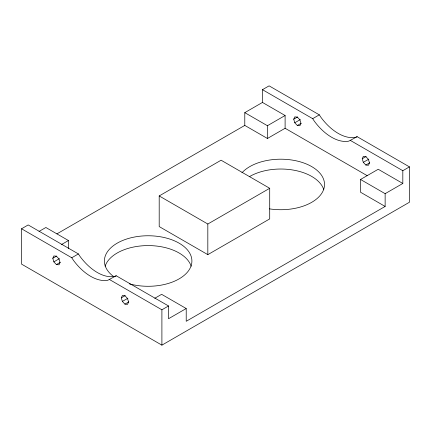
<?xml version="1.0" encoding="UTF-8"?>
<svg xmlns="http://www.w3.org/2000/svg" width="431" height="431" viewBox="0 0 431 431"><rect width="100%" height="100%" fill="white"/><g stroke="black" fill="none" stroke-linecap="round" stroke-linejoin="round"><path stroke-width="0.65" d="M52.797 258.293L53.859 255.944L56.418 256.197L58.982 258.907L60.044 262.479L58.982 264.823L56.418 264.569L53.859 261.865L52.797 258.293L56.666 256.057M121.316 297.853L122.377 295.504L124.936 295.758L127.501 298.462L128.562 302.034L127.501 304.383L124.936 304.13L122.377 301.425L121.316 297.853L125.184 295.618M293.716 119.198L294.777 116.855L297.336 117.108L299.901 119.813L300.962 123.385L299.901 125.733L297.336 125.48L294.777 122.77L293.716 119.198L297.584 116.968M362.234 158.759L363.295 156.41L365.854 156.663L368.419 159.373L369.48 162.945L368.419 165.288L365.854 165.035L363.295 162.331L362.234 158.759L366.097 156.523M367.164 175.643L285.106 128.271L285.106 115.508L262.468 102.438L262.468 89.675L269.1 85.85L319.312 114.84L321.036 117.469A43.763 25.267 60 0 0 355.419 137.317L357.143 136.681L409.45 166.878L409.45 202.231L161.9 345.15L21.55 264.122L21.55 228.769L28.182 224.939L78.394 253.929L80.118 256.564A43.763 25.267 60 0 0 114.501 276.411L116.225 275.775L168.532 305.972L168.532 318.73L186.214 308.526L186.214 321.284L385.136 206.438L385.136 193.675L360.537 179.474L360.537 192.231L385.136 206.438M39.016 231.442L45.864 227.493L68.448 240.53L68.448 248.59M56.914 233.871L244.786 125.405L244.786 112.647L262.468 102.438M61.606 244.485L68.448 240.53M244.786 112.647L267.425 125.717L285.106 115.508M159.195 195.943L221.087 160.213L269.709 188.288L269.709 218.91L207.823 254.646L159.195 226.571L159.195 195.943L207.823 224.018L269.709 188.288M244.786 125.405L267.425 138.475L285.106 128.271M53.859 261.865L59.381 258.675M294.777 122.77L300.299 119.581M56.418 264.569L60.286 262.339M297.336 125.48L301.204 123.244M21.55 228.769L71.761 257.76L78.394 253.929M262.468 89.675L312.68 118.665L319.312 114.84M71.761 257.76L73.486 260.389A43.763 25.267 60 0 0 107.869 280.242L116.225 275.775M312.68 118.665L314.404 121.294A43.763 25.267 60 0 0 348.787 141.147L357.143 136.681M122.377 301.425L127.899 298.236M363.295 162.331L368.817 159.141M124.936 304.13L128.804 301.894M365.854 165.035L369.723 162.805M154.783 298.279L161.625 294.33L186.214 308.526M360.537 179.474L378.219 169.264L402.818 183.466L402.818 170.708L350.516 140.506M109.598 279.6L161.9 309.797L168.532 305.972M402.818 170.708L409.45 166.878M385.136 193.675L402.818 183.466M267.425 125.717L267.425 138.475M207.823 224.018L207.823 254.646M161.9 309.797L161.9 345.15M105.121 266.245A43.763 25.267 0 0 1 148.145 245.589A43.763 25.267 0 0 1 191.17 266.245M241.953 172.788A43.763 25.267 0 0 1 298.101 161.264A43.763 25.267 0 0 1 322.097 192.754A43.763 25.267 0 0 1 269.434 208.863M249.818 176.424A43.763 25.267 0 0 1 293.732 170.159A43.763 25.267 0 0 1 323.789 189.678M113.698 276.605A43.763 25.267 0 0 1 135.458 236.845A43.763 25.267 0 0 1 191.779 262.953A43.763 25.267 0 0 1 129.235 283.808"/></g></svg>
